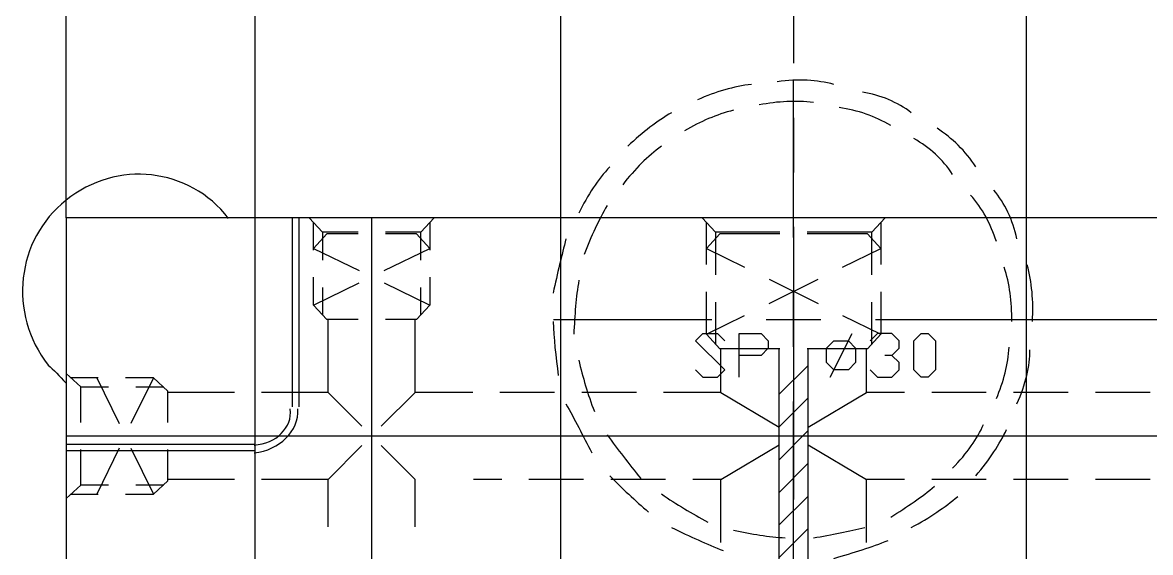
# Model space of a CAD drawing. Header units: inches. Extents: x 2 to 1172, y 492 to 1320.
# Drawn here: x 186.3 to 263.9, y 1128.8 to 1165.3 of the extents above; entities that cross this region are included whole.
import ezdxf

# ---------------------------------------------------------------- set-up
doc = ezdxf.new("R2010")
doc.units = ezdxf.units.IN
doc.header["$MEASUREMENT"] = 0

# ---------------------------------------------------------------- blocks, each defined once
blk = doc.blocks.new('AHH1270-500010_1')
at = {"color": 1, "transparency": 33554687}
for points in [[(187.805, 1150.277), (187.805, 1235.384)], [(200.822, 1096.702), (200.822, 1235.331)], [(221.855, 1126.283), (221.855, 1235.526)], [(253.901, 1126.283), (253.901, 1235.277)], [(237.869, 1179.698), (237.869, 1160.918)], [(237.869, 1157.158), (237.869, 1153.398)], [(237.869, 1149.657), (237.869, 1130.876)], [(254.397, 1143.272), (368.038, 1143.272)]]:
    blk.add_lwpolyline(points, dxfattribs=at)
at = {"color": 5, "transparency": 33554687}
for points in [[(237.869, 1148.912), (237.869, 1159.801)], [(237.869, 1141.392), (237.869, 1145.152)], [(221.359, 1143.272), (232.247, 1143.272)], [(235.989, 1143.272), (239.749, 1143.272)], [(243.509, 1143.272), (254.397, 1143.272)], [(231.13, 1139.814), (231.627, 1139.3), (232.638, 1139.3), (233.134, 1139.814), (231.13, 1141.818), (231.627, 1142.315), (232.638, 1142.315), (233.134, 1141.818)], [(234.127, 1139.3), (234.127, 1142.315), (235.635, 1142.315), (236.131, 1141.818), (236.131, 1141.304), (235.635, 1140.807), (234.127, 1140.807)], [(240.636, 1139.814), (240.139, 1140.311), (240.139, 1141.304), (240.636, 1141.818), (241.647, 1141.818), (242.143, 1141.304), (242.143, 1140.311), (241.647, 1139.814), (240.636, 1139.814)], [(240.387, 1139.3), (241.895, 1142.315)], [(244.644, 1140.807), (245.14, 1141.304), (245.14, 1141.818), (244.644, 1142.315), (243.651, 1142.315), (243.136, 1141.818)], [(246.648, 1139.3), (246.151, 1139.814), (246.151, 1141.818), (246.648, 1142.315), (247.144, 1142.315), (247.641, 1141.818), (247.641, 1139.814), (247.144, 1139.3), (246.648, 1139.3)], [(243.136, 1139.814), (243.651, 1139.3), (244.644, 1139.3), (245.14, 1139.814), (245.14, 1140.311), (244.644, 1140.807), (244.147, 1140.807)], [(237.869, 1126.744), (237.869, 1137.633)]]:
    blk.add_lwpolyline(points, dxfattribs=at)
at = {"color": 4, "transparency": 33554687}
for points in [[(187.805, 1010.106), (287.933, 1010.106), (287.933, 1150.277), (187.805, 1150.277), (187.805, 1010.106)], [(203.394, 1137.26), (203.394, 1150.277)], [(203.837, 1137.26), (203.837, 1150.277)], [(187.805, 1134.689), (200.822, 1134.689)], [(187.805, 1134.263), (200.822, 1134.263)]]:
    blk.add_lwpolyline(points, dxfattribs=at)
at = {"color": 2, "transparency": 33554687}
for points in [[(205.451, 1149.284), (204.529, 1150.277)], [(204.83, 1148.061), (204.83, 1149.976)], [(208.838, 1017.803), (208.838, 1150.277)], [(213.148, 1150.277), (212.225, 1149.284)], [(212.846, 1149.976), (212.846, 1148.061)], [(232.496, 1149.284), (231.574, 1150.277)], [(231.875, 1147.067), (231.875, 1149.976)], [(243.26, 1149.284), (244.183, 1150.277)], [(243.881, 1149.976), (243.881, 1147.067)], [(205.752, 1149.178), (204.83, 1148.167)], [(205.451, 1149.284), (205.451, 1147.369)], [(207.898, 1149.284), (205.451, 1149.284)], [(207.898, 1149.178), (205.752, 1149.178)], [(212.225, 1149.284), (209.778, 1149.284)], [(211.924, 1149.178), (209.778, 1149.178)], [(212.846, 1148.167), (211.924, 1149.178)], [(212.225, 1147.369), (212.225, 1149.284)], [(232.797, 1149.178), (231.875, 1148.167)], [(236.929, 1149.284), (232.496, 1149.284)], [(232.496, 1149.284), (232.496, 1146.358)], [(236.929, 1149.178), (232.797, 1149.178)], [(243.26, 1149.284), (238.809, 1149.284)], [(242.959, 1149.178), (238.809, 1149.178)], [(243.881, 1148.167), (242.959, 1149.178)], [(243.26, 1146.358), (243.26, 1149.284)], [(204.83, 1148.167), (207.987, 1146.642)], [(209.689, 1146.642), (212.846, 1148.167)], [(231.875, 1148.167), (234.5, 1146.872)], [(241.239, 1146.872), (243.881, 1148.167)], [(204.83, 1144.265), (204.83, 1146.181)], [(204.83, 1144.265), (207.987, 1145.808)], [(209.689, 1145.808), (212.846, 1144.265)], [(212.846, 1146.181), (212.846, 1144.265)], [(236.184, 1144.39), (239.554, 1146.057)], [(236.184, 1146.057), (239.554, 1144.39)], [(205.451, 1145.489), (205.451, 1143.574)], [(212.225, 1143.574), (212.225, 1145.489)], [(231.875, 1142.261), (231.875, 1145.188)], [(243.881, 1145.188), (243.881, 1142.261)], [(205.752, 1143.272), (204.83, 1144.265)], [(212.846, 1144.265), (211.924, 1143.272)], [(232.496, 1144.478), (232.496, 1141.57)], [(243.26, 1141.57), (243.26, 1144.478)], [(231.875, 1142.261), (234.5, 1143.556)], [(241.239, 1143.556), (243.881, 1142.261)], [(207.898, 1143.272), (205.752, 1143.272)], [(205.841, 1138.253), (205.841, 1143.272)], [(211.924, 1143.272), (209.778, 1143.272)], [(211.835, 1138.253), (211.835, 1143.272)], [(236.929, 1141.268), (232.797, 1141.268), (231.875, 1142.261)], [(243.881, 1142.261), (242.959, 1141.268)], [(232.868, 1138.253), (232.868, 1141.268)], [(236.876, 1125.556), (236.876, 1141.268)], [(242.959, 1141.268), (238.809, 1141.268)], [(238.88, 1125.556), (238.88, 1141.268)], [(242.888, 1138.253), (242.888, 1141.268)], [(188.816, 1136.196), (188.816, 1138.644), (187.805, 1139.566)], [(236.876, 1138.129), (238.88, 1140.116)], [(190.022, 1139.264), (188.107, 1139.264)], [(189.916, 1139.264), (191.459, 1136.108)], [(193.817, 1139.264), (191.902, 1139.264)], [(193.817, 1139.264), (192.274, 1136.108)], [(194.81, 1136.196), (194.81, 1138.342), (193.817, 1139.264)], [(188.816, 1138.644), (190.732, 1138.644)], [(192.611, 1138.644), (194.527, 1138.644)], [(199.386, 1138.253), (194.81, 1138.253)], [(205.841, 1138.253), (201.266, 1138.253)], [(208.164, 1135.93), (205.841, 1138.253)], [(209.494, 1135.93), (211.835, 1138.253)], [(215.79, 1138.253), (211.835, 1138.253)], [(221.412, 1138.253), (217.652, 1138.253)], [(227.051, 1138.253), (223.292, 1138.253)], [(232.868, 1138.253), (228.931, 1138.253)], [(232.868, 1138.253), (236.876, 1135.859)], [(238.88, 1135.859), (242.888, 1138.253)], [(245.513, 1138.253), (242.888, 1138.253)], [(251.134, 1138.253), (247.392, 1138.253)], [(256.774, 1138.253), (253.014, 1138.253)], [(262.413, 1138.253), (258.654, 1138.253)], [(236.876, 1135.877), (238.88, 1137.881)], [(236.876, 1133.625), (238.88, 1135.629)], [(277.647, 1135.256), (187.805, 1135.256)], [(187.805, 1130.947), (188.816, 1131.869), (188.816, 1134.317)], [(191.459, 1134.423), (189.916, 1131.248)], [(192.274, 1134.423), (193.817, 1131.248)], [(194.81, 1132.171), (194.81, 1134.317)], [(205.841, 1132.259), (208.164, 1134.6)], [(211.835, 1132.259), (209.494, 1134.6)], [(232.868, 1132.259), (236.876, 1134.653)], [(238.88, 1134.653), (242.888, 1132.259)], [(236.876, 1131.373), (238.88, 1133.377)], [(190.732, 1131.869), (188.816, 1131.869)], [(194.527, 1131.869), (192.611, 1131.869)], [(193.817, 1131.248), (194.81, 1132.171)], [(199.386, 1132.259), (194.81, 1132.259)], [(205.841, 1132.259), (201.266, 1132.259)], [(205.841, 1128.996), (205.841, 1132.259)], [(211.835, 1128.996), (211.835, 1132.259)], [(217.794, 1132.259), (215.843, 1132.259)], [(223.416, 1132.259), (219.656, 1132.259)], [(229.055, 1132.259), (225.296, 1132.259)], [(232.868, 1132.259), (230.935, 1132.259)], [(232.868, 1127.932), (232.868, 1132.259)], [(245.513, 1132.259), (242.888, 1132.259)], [(242.888, 1127.932), (242.888, 1132.259)], [(251.134, 1132.259), (247.392, 1132.259)], [(256.774, 1132.259), (253.014, 1132.259)], [(262.413, 1132.259), (258.654, 1132.259)], [(188.107, 1131.248), (190.022, 1131.248)], [(191.902, 1131.248), (193.817, 1131.248)], [(236.876, 1129.138), (238.88, 1131.124)], [(236.876, 1126.886), (238.88, 1128.89)]]:
    blk.add_lwpolyline(points, dxfattribs=at)
at = {"color": 5, "transparency": 33554687}
for points in [[(240.653, 1159.464), (239.488, 1159.773), (238.203, 1159.848), (236.752, 1159.641)], [(234.978, 1159.464), (233.751, 1159.327), (232.517, 1158.958), (231.254, 1158.4)], [(245.974, 1157.513), (245.032, 1158.229), (243.85, 1158.739), (242.604, 1158.932)], [(239.235, 1158.222), (238.039, 1158.349), (236.8, 1158.311), (235.51, 1158.045)], [(229.481, 1157.513), (228.511, 1156.946), (227.479, 1156.177), (226.466, 1155.207)], [(233.737, 1157.69), (232.585, 1157.388), (231.443, 1156.905), (230.368, 1156.271)], [(244.555, 1156.626), (243.472, 1157.275), (242.303, 1157.687), (241.008, 1157.868)], [(250.407, 1153.789), (249.714, 1154.882), (248.778, 1155.766), (247.747, 1156.449)], [(228.771, 1155.207), (227.846, 1154.521), (226.956, 1153.658), (226.111, 1152.547)], [(248.811, 1153.257), (248.15, 1154.311), (247.209, 1155.118), (246.151, 1155.739)], [(225.225, 1153.789), (224.402, 1152.917), (223.695, 1151.841), (223.097, 1150.597)], [(253.245, 1148.823), (252.969, 1150.136), (252.391, 1151.286), (251.649, 1152.193)], [(225.047, 1151.129), (224.463, 1150.136), (223.945, 1149.01), (223.451, 1147.759)], [(251.826, 1148.646), (251.442, 1149.857), (250.855, 1150.949), (250.053, 1151.838)], [(222.21, 1148.823), (221.919, 1147.725), (221.623, 1146.472), (221.323, 1145.099)], [(252.89, 1143.148), (252.902, 1144.515), (252.75, 1145.745), (252.358, 1146.872)], [(254.309, 1143.148), (254.404, 1144.563), (254.255, 1145.842), (253.954, 1147.05)], [(223.097, 1145.986), (222.893, 1144.825), (222.816, 1143.588), (222.742, 1142.261)], [(221.323, 1143.148), (221.362, 1141.997), (221.511, 1140.718), (221.678, 1139.424)], [(251.826, 1137.828), (252.334, 1139.006), (252.637, 1140.208), (252.713, 1141.375)], [(253.245, 1137.473), (253.847, 1138.835), (254.143, 1140.088), (254.131, 1141.197)], [(223.097, 1140.488), (223.346, 1139.306), (223.722, 1138.125), (224.161, 1136.941)], [(222.21, 1137.473), (222.797, 1136.424), (223.375, 1135.273), (223.983, 1134.104)], [(248.811, 1133.04), (249.814, 1134.074), (250.531, 1135.086), (250.939, 1136.054)], [(250.407, 1132.508), (251.364, 1133.643), (252.071, 1134.719), (252.535, 1135.7)], [(225.047, 1135.345), (225.764, 1134.323), (226.541, 1133.357), (227.353, 1132.33)], [(225.225, 1132.508), (226.052, 1131.677), (226.988, 1130.794), (227.885, 1130.025)], [(244.555, 1129.67), (245.683, 1130.386), (246.717, 1131.071), (247.57, 1131.798)], [(228.771, 1131.266), (229.818, 1130.55), (230.891, 1129.93), (231.964, 1129.315)], [(245.974, 1128.961), (247.255, 1129.614), (248.287, 1130.382), (249.166, 1131.089)], [(229.481, 1128.961), (230.734, 1128.331), (231.916, 1127.821), (233.028, 1127.365)], [(233.737, 1128.783), (234.961, 1128.496), (236.186, 1128.306), (237.284, 1128.251)], [(239.235, 1128.251), (240.499, 1128.439), (241.71, 1128.704), (242.782, 1128.961)], [(240.653, 1126.833), (242.015, 1127.233), (243.249, 1127.602), (244.378, 1128.074)]]:
    blk.add_open_spline(points, degree=3, dxfattribs=at)
at = {"color": 4, "transparency": 33554687}
blk.add_open_spline([(198.978, 1150.242), (196.313, 1153.74), (191.272, 1154.298), (187.805, 1151.483), (184.365, 1148.768), (183.807, 1143.727), (186.564, 1140.133), (186.941, 1139.813), (187.359, 1139.395), (187.805, 1138.892)], degree=3, knots=[0, 0, 0, 0, 1, 1, 1, 2, 2, 2, 3, 3, 3, 3], dxfattribs=at)
for points in [[(200.751, 1134.104), (202.495, 1134.266), (203.839, 1135.61), (203.766, 1137.118)], [(200.751, 1134.636), (202.251, 1134.706), (203.399, 1135.854), (203.234, 1137.118)]]:
    blk.add_open_spline(points, degree=3, dxfattribs=at)

msp = doc.modelspace()

# ---------------------------------------------------------------- block references
msp.add_blockref('AHH1270-500010_1', (1.452, 1.529))

doc.saveas('drawing.dxf')
